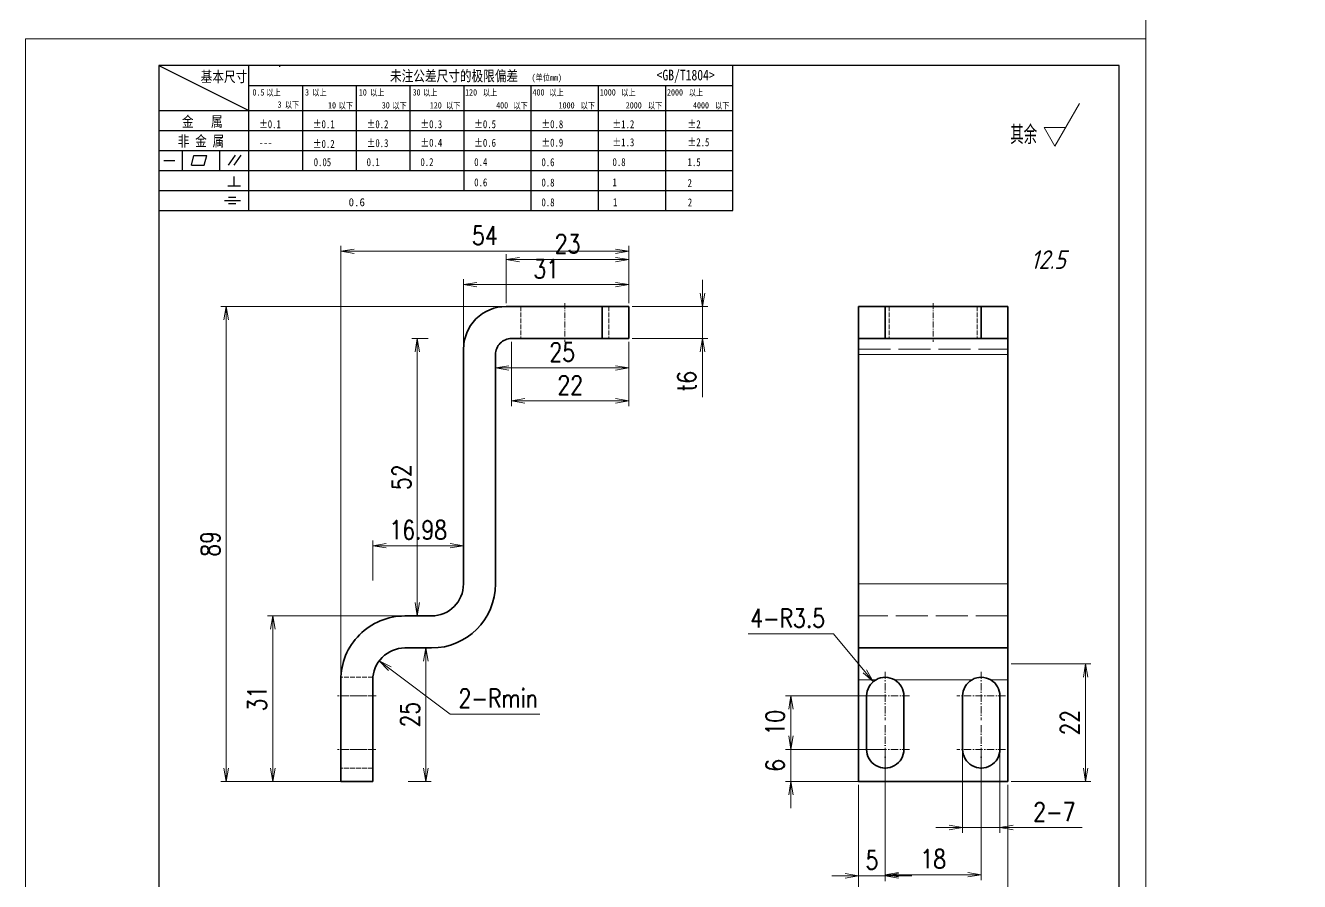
# Model space of a CAD drawing. Header units: millimetres. Extents: x -50406 to 104182, y -50696 to 36260.
# Drawn here: x -50406.2 to -50167.4, y 35395.2 to 35555.6 of the extents above; entities that cross this region are included whole.
import ezdxf
from ezdxf.enums import TextEntityAlignment as Align

# ---------------------------------------------------------------- set-up
doc = ezdxf.new("R2010")
doc.units = ezdxf.units.MM
doc.header["$LTSCALE"] = 0.5
for name, pattern in [('DASHDOT', [18.5, 12, -3, 0.5, -3]), ('DASHED', [15, 12, -3]), ('DOT2', [0.125, 0, -0.125])]:
    doc.linetypes.add(name, pattern=pattern)
doc.layers.add('图\\M+19E79\\M+195B6\\M+18E9A', color=7, linetype='Continuous')
doc.layers.add('图框', color=7, linetype='Continuous', lineweight=18)
doc.layers.add('标注线', color=3, linetype='Continuous', lineweight=18)
doc.layers.add('打印', color=7, linetype='Continuous', lineweight=15, plot=False)
doc.layers.add('打印-禁用', color=7, linetype='Continuous', lineweight=15, plot=False)
doc.styles.add('DIM', font='romans.shx', dxfattribs={"width": 0.8, "bigfont": 'bigfont.shx'})
doc.styles.add('国标', font='simfang.ttf', dxfattribs={"width": 0.8})
doc.styles.add('机械长仿宋', font='gbenor.shx', dxfattribs={"height": 1, "bigfont": 'gbcbig.shx'})
doc.dimstyles.new('DEH 1-1$0', dxfattribs={"dimtxt": 3.5, "dimasz": 2.5, "dimexe": 1, "dimexo": 0.625, "dimgap": 1.2, "dimtad": 1, "dimzin": 9, "dimdsep": 46, "dimtxsty": 'DIM', "dimblk": 'OPEN', "dimcen": 0, "dimclrd": 8, "dimclre": 8, "dimclrt": 2, "dimazin": 2, "dimtfac": 0.5, "dimtmove": 0, "dimatfit": 3, "dimldrblk": 'OPEN', "dimfxl": 0, "dimtolj": 2, "dimlwd": 18, "dimlwe": 18, "dimarcsym": 0})
doc.dimstyles.new('DEH 1-1$4', dxfattribs={"dimtxt": 3.5, "dimasz": 2.5, "dimexe": 1, "dimexo": 0.625, "dimgap": 1.2, "dimtad": 1, "dimtoh": 1, "dimdsep": 46, "dimtxsty": 'DIM', "dimblk": 'OPEN', "dimcen": 0, "dimclrd": 8, "dimclre": 8, "dimclrt": 2, "dimazin": 2, "dimtfac": 0.5, "dimtofl": 0, "dimtmove": 0, "dimatfit": 3, "dimldrblk": 'OPEN', "dimfxl": 0, "dimtolj": 2, "dimlwd": 18, "dimlwe": 18, "dimarcsym": 0})

# ---------------------------------------------------------------- blocks, each defined once
blk = doc.blocks.new('GZDEH零件A4图框V01版')
at = {"layer": '图\\M+19E79\\M+195B6\\M+18E9A', "linetype": 'Continuous'}
for p, q in [((25, 292), (25, 13.5)), ((205, 292), (25, 292)), ((205, 13.5), (205, 292))]:
    blk.add_line(p, q, dxfattribs=at)
at = {"layer": '图\\M+19E79\\M+195B6\\M+18E9A', "color": 9}
for p, q in [((25, 292), (41.88, 283.54)), ((41.88, 264.79), (41.88, 292)), ((47.66, 291.75), (47.66, 292)), ((132.6, 264.79), (132.6, 292)), ((41.88, 288.22), (132.6, 288.22)), ((51.96, 272.29), (51.96, 288.22)), ((62.04, 272.29), (62.04, 288.22)), ((72.12, 272.29), (72.12, 288.22)), ((82.2, 268.54), (82.2, 288.22)), ((94.8, 264.79), (94.8, 288.22)), ((107.4, 264.79), (107.4, 288.22)), ((120, 264.79), (120, 288.22)), ((25, 283.54), (132.6, 283.54)), ((25, 279.79), (132.6, 279.79)), ((25, 276.04), (132.6, 276.04)), ((29.43, 272.34), (29.43, 276.04)), ((31.1, 273.3), (31.58, 275.09)), ((31.58, 275.09), (33.99, 275.09)), ((33.51, 273.3), (33.99, 275.09)), ((36.42, 272.34), (36.42, 276.04)), ((38.03, 273.3), (39.36, 275.16)), ((39.11, 273.3), (40.45, 275.16)), ((25, 272.29), (132.6, 272.29)), ((25.94, 274.19), (28, 274.19)), ((31.1, 273.3), (33.51, 273.3)), ((39.09, 269.41), (39.09, 271.18)), ((25, 268.54), (132.6, 268.54)), ((37.93, 269.41), (40.32, 269.41)), ((37.3, 266.69), (40.28, 266.69)), ((38.08, 267.29), (39.43, 267.29)), ((38.08, 266.09), (39.44, 266.09)), ((25, 264.79), (132.6, 264.79))]:
    blk.add_line(p, q, dxfattribs=at)
at = {"layer": '打印-禁用', "linetype": 'Continuous'}
for p, q in [((0, 297), (0, 0)), ((210, 297), (0, 297)), ((210, 297), (210, 0))]:
    blk.add_line(p, q, dxfattribs=at)
at = {"layer": '图\\M+19E79\\M+195B6\\M+18E9A', "color": 9, "style": '国标', "width": 0.8}
for s, height, p in [('未注公差尺寸的极限偏差', 2, (68.32, 289.02)), ('<GB/T1804>', 2, (118.29, 289.19)), ('基本尺寸', 2, (32.84, 288.88)), ('30', 1.2, (72.55, 286.35)), ('金   属', 2, (29.33, 280.48)), ('±0.1', 1.5, (43.78, 280.23)), ('±0.1', 1.5, (53.86, 280.23)), ('±0.2', 1.5, (63.94, 280.23)), ('±0.3', 1.5, (74.02, 280.23)), ('±0.5', 1.5, (84.1, 280.23)), ('±0.8', 1.5, (96.7, 280.23)), ('±1.2', 1.5, (110.02, 280.23)), ('±2', 1.5, (124.09, 280.23)), ('非 金 属', 2, (28.53, 276.82)), ('---', 1.5, (43.78, 276.81)), ('±0.2', 1.5, (53.86, 276.54)), ('±0.3', 1.5, (63.94, 276.69)), ('±0.4', 1.5, (74.02, 276.75)), ('±0.6', 1.5, (84.1, 276.75)), ('±0.9', 1.5, (96.7, 276.78)), ('±1.3', 1.5, (110.02, 276.84)), ('±2.5', 1.5, (124.09, 276.85)), ('0.1', 1.5, (63.94, 273.12)), ('0.2', 1.5, (74.02, 273.13)), ('0.4', 1.5, (84.1, 273.13)), ('0.8', 1.5, (110.02, 273.13)), ('0.6', 1.5, (96.7, 273.11)), ('1.5', 1.5, (124.09, 273.12)), ('0.6', 1.5, (84.1, 269.33)), ('0.8', 1.5, (96.7, 269.3)), ('1', 1.5, (110.02, 269.34)), ('2', 1.5, (124.09, 269.2)), ('0.8', 1.5, (96.7, 265.59)), ('1', 1.5, (110.1, 265.6)), ('2', 1.5, (124.13, 265.57))]:
    blk.add_text(s, height=height, dxfattribs=at).set_placement(p)
at = {"layer": '图\\M+19E79\\M+195B6\\M+18E9A', "color": 9, "lineweight": 15, "style": '国标', "width": 0.8}
for s, p in [('0.5', (42.54, 286.35)), ('以上', (45.15, 286.3)), ('3', (52.39, 286.35)), ('以上', (53.76, 286.3)), ('10', (62.47, 286.35)), ('以上', (64.6, 286.3)), ('以上', (74.53, 286.3)), ('120', (82.39, 286.35)), ('以上', (85.72, 286.3)), ('400', (95.03, 286.35)), ('以上', (98.19, 286.3)), ('1000', (107.63, 286.35)), ('以上', (111.67, 286.3)), ('2000', (120.23, 286.35)), ('以上', (124.31, 286.3)), ('3', (47.24, 284.06)), ('以下', (48.61, 284.01)), ('10', (56.7, 283.92)), ('以下', (58.69, 283.87)), ('30', (66.78, 283.92)), ('以下', (68.77, 283.87)), ('120', (75.77, 283.92)), ('以下', (78.85, 283.87)), ('400', (88.21, 283.92)), ('以下', (91.45, 283.87)), ('1000', (99.92, 283.92)), ('以下', (104.05, 283.87)), ('2000', (112.5, 283.92)), ('以下', (116.65, 283.87)), ('4000', (125.1, 283.92)), ('以下', (129.25, 283.87))]:
    blk.add_text(s, height=1.2, dxfattribs=at).set_placement(p)
at = {"layer": '图\\M+19E79\\M+195B6\\M+18E9A', "color": 9, "lineweight": 13, "style": '国标'}
blk.add_text('0.6', height=1.5, dxfattribs=at).set_placement((60.56, 265.61))
at = {"layer": '图\\M+19E79\\M+195B6\\M+18E9A', "color": 9, "lineweight": 15, "insert": (94.85, 290.31), "char_height": 1.2, "width": 8.7957, "attachment_point": 1, "style": '国标'}
blk.add_mtext('(单位mm)', dxfattribs=at)
at = {"layer": '图\\M+19E79\\M+195B6\\M+18E9A', "color": 9, "insert": (54.02, 273.09), "char_height": 1.5, "width": 5.1982, "attachment_point": 7, "style": '国标'}
blk.add_mtext('0.05', dxfattribs=at)
blk = doc.blocks.new('DEH A4')
at = {"layer": '图框'}
blk.add_blockref('GZDEH零件A4图框V01版', (0, 0), dxfattribs=at)
blk = doc.blocks.new('FINISHER_TR')
at = {"layer": '标注线'}
for p, q in [((0, 0), (4.62, 8)), ((-2.02, 3.5), (0, 0)), ((2.02, 3.5), (-2.02, 3.5))]:
    blk.add_line(p, q, dxfattribs=at)
at = {"layer": '标注线', "color": 2, "style": '机械长仿宋', "oblique": 15}
blk.add_attdef('0.0', text='', height=3.5, dxfattribs=at).set_placement((2.03, -24.04), align=Align.BOTTOM_RIGHT)
blk = doc.blocks.new('其余12.5')
at = {"layer": '标注线'}
blk.add_blockref('FINISHER_TR', (0, 0), dxfattribs=at).add_auto_attribs({'0.0': '12.5'})
at = {"layer": '标注线', "color": 7, "linetype": 'DOT2', "style": '机械长仿宋'}
blk.add_text('其余', height=3.5, dxfattribs=at).set_placement((-8.38, 0.4))
blk = doc.blocks.new('_Open')
at = {"color": 0, "linetype": 'ByBlock', "lineweight": -2}
for p, q in [((-1, 0.167), (0, 0)), ((-1, -0.167), (0, 0)), ((0, 0), (-1, 0))]:
    blk.add_line(p, q, dxfattribs=at)
blk = doc.blocks.new('*D21')
at = {"layer": 'Defpoints', "color": 0, "transparency": 16777216}
for p in [(-50250.05, 35413.98), (-50222.05, 35413.98), (-50222.05, 35386.33)]:
    blk.add_point(p, dxfattribs=at)
at = {"layer": '标注线', "color": 8, "lineweight": 18, "transparency": 16777216}
for p, q in [((-50250.05, 35413.35), (-50250.05, 35385.33)), ((-50222.05, 35413.35), (-50222.05, 35385.33)), ((-50247.55, 35386.33), (-50224.55, 35386.33))]:
    blk.add_line(p, q, dxfattribs=at)
at = {"layer": '标注线', "color": 8, "lineweight": 18, "transparency": 16777216, "xscale": 2.5, "yscale": 2.5, "zscale": 2.5, "rotation": 180}
blk.add_blockref('_Open', (-50250.05, 35386.33), dxfattribs=at)
at = {"layer": '标注线', "color": 8, "lineweight": 18, "transparency": 16777216, "xscale": 2.5, "yscale": 2.5, "zscale": 2.5}
blk.add_blockref('_Open', (-50222.05, 35386.33), dxfattribs=at)
at = {"layer": '标注线', "color": 2, "transparency": 16777216, "insert": (-50236.05, 35389.28), "char_height": 3.5, "attachment_point": 5, "style": 'DIM'}
blk.add_mtext('\\A2;28', dxfattribs=at)
blk = doc.blocks.new('*D22')
at = {"layer": 'Defpoints', "color": 0, "transparency": 16777216}
for p in [(-50245.05, 35419.98), (-50250.05, 35413.98), (-50250.05, 35396.28)]:
    blk.add_point(p, dxfattribs=at)
at = {"layer": '标注线', "color": 8, "lineweight": 18, "transparency": 16777216}
for p, q in [((-50245.05, 35419.35), (-50245.05, 35395.28)), ((-50250.05, 35413.35), (-50250.05, 35395.28)), ((-50252.55, 35396.28), (-50255.05, 35396.28)), ((-50245.05, 35396.28), (-50250.05, 35396.28)), ((-50242.55, 35396.28), (-50240.05, 35396.28))]:
    blk.add_line(p, q, dxfattribs=at)
at = {"layer": '标注线', "color": 8, "lineweight": 18, "transparency": 16777216, "xscale": 2.5, "yscale": 2.5, "zscale": 2.5}
blk.add_blockref('_Open', (-50250.05, 35396.28), dxfattribs=at)
at = {"layer": '标注线', "color": 8, "lineweight": 18, "transparency": 16777216, "xscale": 2.5, "yscale": 2.5, "zscale": 2.5, "rotation": 180}
blk.add_blockref('_Open', (-50245.05, 35396.28), dxfattribs=at)
at = {"layer": '标注线', "color": 2, "transparency": 16777216, "insert": (-50247.55, 35399.23), "char_height": 3.5, "attachment_point": 5, "style": 'DIM'}
blk.add_mtext('\\A2;5', dxfattribs=at)
blk = doc.blocks.new('*D23')
at = {"layer": 'Defpoints', "color": 0, "transparency": 16777216}
for p in [(-50245.05, 35419.98), (-50227.05, 35419.98), (-50227.05, 35396.49)]:
    blk.add_point(p, dxfattribs=at)
at = {"layer": '标注线', "color": 8, "lineweight": 18, "transparency": 16777216}
for p, q in [((-50245.05, 35419.35), (-50245.05, 35395.49)), ((-50227.05, 35419.35), (-50227.05, 35395.49)), ((-50242.55, 35396.49), (-50229.55, 35396.49))]:
    blk.add_line(p, q, dxfattribs=at)
at = {"layer": '标注线', "color": 8, "lineweight": 18, "transparency": 16777216, "xscale": 2.5, "yscale": 2.5, "zscale": 2.5, "rotation": 180}
blk.add_blockref('_Open', (-50245.05, 35396.49), dxfattribs=at)
at = {"layer": '标注线', "color": 8, "lineweight": 18, "transparency": 16777216, "xscale": 2.5, "yscale": 2.5, "zscale": 2.5}
blk.add_blockref('_Open', (-50227.05, 35396.49), dxfattribs=at)
at = {"layer": '标注线', "color": 2, "transparency": 16777216, "insert": (-50236.05, 35399.44), "char_height": 3.5, "attachment_point": 5, "style": 'DIM'}
blk.add_mtext('\\A2;18', dxfattribs=at)
blk = doc.blocks.new('*D24')
at = {"layer": 'Defpoints', "color": 0, "transparency": 16777216}
for p in [(-50262.73, 35419.98), (-50245.05, 35419.98), (-50232.75, 35413.98)]:
    blk.add_point(p, dxfattribs=at)
at = {"layer": '标注线', "color": 8, "lineweight": 18, "transparency": 16777216}
for p, q in [((-50262.73, 35422.48), (-50262.73, 35424.98)), ((-50245.68, 35419.98), (-50263.73, 35419.98)), ((-50262.73, 35413.98), (-50262.73, 35419.98)), ((-50233.38, 35413.98), (-50263.73, 35413.98)), ((-50262.73, 35411.48), (-50262.73, 35408.98))]:
    blk.add_line(p, q, dxfattribs=at)
at = {"layer": '标注线', "color": 8, "lineweight": 18, "transparency": 16777216, "xscale": 2.5, "yscale": 2.5, "zscale": 2.5}
for p, rotation in [((-50262.73, 35419.98), 270), ((-50262.73, 35413.98), 90)]:
    blk.add_blockref('_Open', p, dxfattribs=dict(at, rotation=rotation))
at = {"layer": '标注线', "color": 2, "transparency": 16777216, "insert": (-50265.68, 35416.98), "char_height": 3.5, "attachment_point": 5, "rotation": 90, "style": 'DIM'}
blk.add_mtext('\\A2;6', dxfattribs=at)
blk = doc.blocks.new('*D25')
at = {"layer": 'Defpoints', "color": 0, "transparency": 16777216}
for p in [(-50262.73, 35429.98), (-50245.05, 35429.98), (-50245.05, 35419.98)]:
    blk.add_point(p, dxfattribs=at)
at = {"layer": '标注线', "color": 8, "lineweight": 18, "transparency": 16777216}
for p, q in [((-50245.68, 35429.98), (-50263.73, 35429.98)), ((-50262.73, 35422.48), (-50262.73, 35427.48)), ((-50245.68, 35419.98), (-50263.73, 35419.98))]:
    blk.add_line(p, q, dxfattribs=at)
at = {"layer": '标注线', "color": 8, "lineweight": 18, "transparency": 16777216, "xscale": 2.5, "yscale": 2.5, "zscale": 2.5}
for p, rotation in [((-50262.73, 35429.98), 90), ((-50262.73, 35419.98), 270)]:
    blk.add_blockref('_Open', p, dxfattribs=dict(at, rotation=rotation))
at = {"layer": '标注线', "color": 2, "transparency": 16777216, "insert": (-50265.68, 35424.98), "char_height": 3.5, "attachment_point": 5, "rotation": 90, "style": 'DIM'}
blk.add_mtext('\\A2;10', dxfattribs=at)
blk = doc.blocks.new('*D26')
at = {"layer": 'Defpoints', "color": 0, "transparency": 16777216}
for p in [(-50230.55, 35422.94), (-50223.55, 35422.94), (-50223.55, 35405.33)]:
    blk.add_point(p, dxfattribs=at)
at = {"layer": '标注线', "color": 8, "lineweight": 18, "transparency": 16777216}
for p, q in [((-50230.55, 35422.32), (-50230.55, 35404.33)), ((-50223.55, 35422.32), (-50223.55, 35404.33)), ((-50233.05, 35405.33), (-50235.55, 35405.33)), ((-50230.55, 35405.33), (-50223.55, 35405.33)), ((-50221.05, 35405.33), (-50208.15, 35405.33))]:
    blk.add_line(p, q, dxfattribs=at)
at = {"layer": '标注线', "color": 8, "lineweight": 18, "transparency": 16777216, "xscale": 2.5, "yscale": 2.5, "zscale": 2.5}
blk.add_blockref('_Open', (-50230.55, 35405.33), dxfattribs=at)
at = {"layer": '标注线', "color": 8, "lineweight": 18, "transparency": 16777216, "xscale": 2.5, "yscale": 2.5, "zscale": 2.5, "rotation": 180}
blk.add_blockref('_Open', (-50223.55, 35405.33), dxfattribs=at)
at = {"layer": '标注线', "color": 2, "transparency": 16777216, "insert": (-50213.35, 35408.28), "char_height": 3.5, "attachment_point": 5, "style": 'DIM'}
blk.add_mtext('\\A2;{\\Fromans,bigfont|c134;2-}7', dxfattribs=at)
blk = doc.blocks.new('*D27')
at = {"layer": 'Defpoints', "color": 0, "transparency": 16777216}
for p in [(-50247.29, 35432.67), (-50245.05, 35429.98)]:
    blk.add_point(p, dxfattribs=at)
at = {"layer": '标注线', "color": 8, "lineweight": 18, "transparency": 16777216}
for p, q in [((-50270.75, 35441.61), (-50254.75, 35441.61)), ((-50254.75, 35441.61), (-50248.89, 35434.59))]:
    blk.add_line(p, q, dxfattribs=at)
at = {"layer": '标注线', "color": 8, "lineweight": 18, "transparency": 16777216, "xscale": 2.5, "yscale": 2.5, "zscale": 2.5, "rotation": 309.7980273521635}
blk.add_blockref('_Open', (-50247.29, 35432.67), dxfattribs=at)
at = {"layer": '标注线', "color": 2, "transparency": 16777216, "insert": (-50263.35, 35444.56), "char_height": 3.5, "attachment_point": 5, "style": 'DIM'}
blk.add_mtext('\\A2;{\\Fromans,bigfont|c134;4-}R3.5', dxfattribs=at)
blk = doc.blocks.new('*D28')
at = {"layer": 'Defpoints', "color": 0, "transparency": 16777216}
for p in [(-50368.58, 35502.98), (-50309.84, 35502.98), (-50344.09, 35413.98)]:
    blk.add_point(p, dxfattribs=at)
at = {"layer": '标注线', "color": 8, "lineweight": 18, "transparency": 16777216}
for p, q in [((-50310.46, 35502.98), (-50369.58, 35502.98)), ((-50368.58, 35416.48), (-50368.58, 35500.48)), ((-50344.72, 35413.98), (-50369.58, 35413.98))]:
    blk.add_line(p, q, dxfattribs=at)
at = {"layer": '标注线', "color": 8, "lineweight": 18, "transparency": 16777216, "xscale": 2.5, "yscale": 2.5, "zscale": 2.5}
for p, rotation in [((-50368.58, 35502.98), 90), ((-50368.58, 35413.98), 270)]:
    blk.add_blockref('_Open', p, dxfattribs=dict(at, rotation=rotation))
at = {"layer": '标注线', "color": 2, "transparency": 16777216, "insert": (-50371.53, 35458.48), "char_height": 3.5, "attachment_point": 5, "rotation": 90, "style": 'DIM'}
blk.add_mtext('\\A2;89', dxfattribs=at)
blk = doc.blocks.new('*D29')
at = {"layer": 'Defpoints', "color": 0, "transparency": 16777216}
for p in [(-50332.59, 35444.98), (-50359.83, 35413.98), (-50344.09, 35413.98)]:
    blk.add_point(p, dxfattribs=at)
at = {"layer": '标注线', "color": 8, "lineweight": 18, "transparency": 16777216}
for p, q in [((-50333.22, 35444.98), (-50360.83, 35444.98)), ((-50359.83, 35442.48), (-50359.83, 35416.48)), ((-50344.72, 35413.98), (-50360.83, 35413.98))]:
    blk.add_line(p, q, dxfattribs=at)
at = {"layer": '标注线', "color": 8, "lineweight": 18, "transparency": 16777216, "xscale": 2.5, "yscale": 2.5, "zscale": 2.5}
for p, rotation in [((-50359.83, 35444.98), 90), ((-50359.83, 35413.98), 270)]:
    blk.add_blockref('_Open', p, dxfattribs=dict(at, rotation=rotation))
at = {"layer": '标注线', "color": 2, "transparency": 16777216, "insert": (-50362.78, 35429.48), "char_height": 3.5, "attachment_point": 5, "rotation": 90, "style": 'DIM'}
blk.add_mtext('\\A2;31', dxfattribs=at)
blk = doc.blocks.new('*D30')
at = {"layer": 'Defpoints', "color": 0, "transparency": 16777216}
for p in [(-50293.09, 35513.33), (-50293.09, 35502.98), (-50347.09, 35423.48)]:
    blk.add_point(p, dxfattribs=at)
at = {"layer": '标注线', "color": 8, "lineweight": 18, "transparency": 16777216}
for p, q in [((-50347.09, 35424.1), (-50347.09, 35514.33)), ((-50293.09, 35503.6), (-50293.09, 35514.33)), ((-50344.59, 35513.33), (-50295.59, 35513.33))]:
    blk.add_line(p, q, dxfattribs=at)
at = {"layer": '标注线', "color": 8, "lineweight": 18, "transparency": 16777216, "xscale": 2.5, "yscale": 2.5, "zscale": 2.5, "rotation": 180}
blk.add_blockref('_Open', (-50347.09, 35513.33), dxfattribs=at)
at = {"layer": '标注线', "color": 8, "lineweight": 18, "transparency": 16777216, "xscale": 2.5, "yscale": 2.5, "zscale": 2.5}
blk.add_blockref('_Open', (-50293.09, 35513.33), dxfattribs=at)
at = {"layer": '标注线', "color": 2, "transparency": 16777216, "insert": (-50320.09, 35516.28), "char_height": 3.5, "attachment_point": 5, "style": 'DIM'}
blk.add_mtext('\\A2;54', dxfattribs=at)
blk = doc.blocks.new('*D31')
at = {"layer": 'Defpoints', "color": 0, "transparency": 16777216}
for p in [(-50293.09, 35507.07), (-50293.09, 35502.98), (-50324.09, 35482.84)]:
    blk.add_point(p, dxfattribs=at)
at = {"layer": '标注线', "color": 8, "lineweight": 18, "transparency": 16777216}
for p, q in [((-50324.09, 35483.47), (-50324.09, 35508.07)), ((-50321.59, 35507.07), (-50295.59, 35507.07)), ((-50293.09, 35503.6), (-50293.09, 35508.07))]:
    blk.add_line(p, q, dxfattribs=at)
at = {"layer": '标注线', "color": 8, "lineweight": 18, "transparency": 16777216, "xscale": 2.5, "yscale": 2.5, "zscale": 2.5, "rotation": 180}
blk.add_blockref('_Open', (-50324.09, 35507.07), dxfattribs=at)
at = {"layer": '标注线', "color": 8, "lineweight": 18, "transparency": 16777216, "xscale": 2.5, "yscale": 2.5, "zscale": 2.5}
blk.add_blockref('_Open', (-50293.09, 35507.07), dxfattribs=at)
at = {"layer": '标注线', "color": 2, "transparency": 16777216, "insert": (-50308.59, 35510.02), "char_height": 3.5, "attachment_point": 5, "style": 'DIM'}
blk.add_mtext('\\A2;31', dxfattribs=at)
blk = doc.blocks.new('*D32')
at = {"layer": 'Defpoints', "color": 0, "transparency": 16777216}
for p in [(-50293.09, 35502.98), (-50293.09, 35496.98), (-50279.29, 35496.98)]:
    blk.add_point(p, dxfattribs=at)
at = {"layer": '标注线', "color": 8, "lineweight": 18, "transparency": 16777216}
for p, q in [((-50279.29, 35505.48), (-50279.29, 35507.98)), ((-50292.47, 35502.98), (-50278.29, 35502.98)), ((-50279.29, 35502.98), (-50279.29, 35496.98)), ((-50292.47, 35496.98), (-50278.29, 35496.98)), ((-50279.29, 35494.48), (-50279.29, 35485.98))]:
    blk.add_line(p, q, dxfattribs=at)
at = {"layer": '标注线', "color": 8, "lineweight": 18, "transparency": 16777216, "xscale": 2.5, "yscale": 2.5, "zscale": 2.5}
for p, rotation in [((-50279.29, 35502.98), 270), ((-50279.29, 35496.98), 90)]:
    blk.add_blockref('_Open', p, dxfattribs=dict(at, rotation=rotation))
at = {"layer": '标注线', "color": 2, "transparency": 16777216, "insert": (-50282.24, 35488.98), "char_height": 3.5, "attachment_point": 5, "rotation": 90, "style": 'DIM'}
blk.add_mtext('\\A2;{\\Fromans,bigfont|c134;t}6', dxfattribs=at)
blk = doc.blocks.new('*D33')
at = {"layer": 'Defpoints', "color": 0, "transparency": 16777216}
for p in [(-50339.89, 35436.58), (-50335.09, 35432.98)]:
    blk.add_point(p, dxfattribs=at)
at = {"layer": '标注线', "color": 8, "lineweight": 18, "transparency": 16777216}
for p, q in [((-50326.6, 35426.6), (-50337.89, 35435.08)), ((-50309.8, 35426.6), (-50326.6, 35426.6))]:
    blk.add_line(p, q, dxfattribs=at)
at = {"layer": '标注线', "color": 8, "lineweight": 18, "transparency": 16777216, "xscale": 2.5, "yscale": 2.5, "zscale": 2.5, "rotation": 143.095164532135}
blk.add_blockref('_Open', (-50339.89, 35436.58), dxfattribs=at)
at = {"layer": '标注线', "color": 2, "transparency": 16777216, "insert": (-50317.6, 35429.55), "char_height": 3.5, "attachment_point": 5, "style": 'DIM'}
blk.add_mtext('\\A2;{\\Fromans,bigfont|c134;2-Rmin}', dxfattribs=at)
blk = doc.blocks.new('GZDEH零件A3图框V01版')
at = {"layer": '打印-禁用', "linetype": 'Continuous'}
blk.add_line((2857.49, -1549.46), (2857.49, -1846.46), dxfattribs=at)
blk = doc.blocks.new('DEH A3')
at = {"layer": '图框'}
blk.add_blockref('GZDEH零件A3图框V01版', (-2857.49, 1846.46), dxfattribs=at)
blk = doc.blocks.new('*D55')
at = {"layer": 'Defpoints', "color": 0, "transparency": 16777216}
for p in [(-50318.09, 35493.98), (-50293.09, 35493.98), (-50293.09, 35491.46)]:
    blk.add_point(p, dxfattribs=at)
at = {"layer": '标注线', "color": 8, "lineweight": 18, "transparency": 16777216}
for p, q in [((-50318.09, 35493.35), (-50318.09, 35490.46)), ((-50293.09, 35493.35), (-50293.09, 35490.46)), ((-50315.59, 35491.46), (-50295.59, 35491.46))]:
    blk.add_line(p, q, dxfattribs=at)
at = {"layer": '标注线', "color": 8, "lineweight": 18, "transparency": 16777216, "xscale": 2.5, "yscale": 2.5, "zscale": 2.5, "rotation": 180}
blk.add_blockref('_Open', (-50318.09, 35491.46), dxfattribs=at)
at = {"layer": '标注线', "color": 8, "lineweight": 18, "transparency": 16777216, "xscale": 2.5, "yscale": 2.5, "zscale": 2.5}
blk.add_blockref('_Open', (-50293.09, 35491.46), dxfattribs=at)
at = {"layer": '标注线', "color": 2, "transparency": 16777216, "insert": (-50305.59, 35494.41), "char_height": 3.5, "attachment_point": 5, "style": 'DIM'}
blk.add_mtext('\\A2;25', dxfattribs=at)
blk = doc.blocks.new('*D56')
at = {"layer": 'Defpoints', "color": 0, "transparency": 16777216}
for p in [(-50332.76, 35496.98), (-50330.09, 35496.98), (-50330.09, 35444.98)]:
    blk.add_point(p, dxfattribs=at)
at = {"layer": '标注线', "color": 8, "lineweight": 18, "transparency": 16777216}
for p, q in [((-50330.72, 35496.98), (-50333.76, 35496.98)), ((-50332.76, 35447.48), (-50332.76, 35494.48)), ((-50330.72, 35444.98), (-50333.76, 35444.98))]:
    blk.add_line(p, q, dxfattribs=at)
at = {"layer": '标注线', "color": 8, "lineweight": 18, "transparency": 16777216, "xscale": 2.5, "yscale": 2.5, "zscale": 2.5}
for p, rotation in [((-50332.76, 35496.98), 90), ((-50332.76, 35444.98), 270)]:
    blk.add_blockref('_Open', p, dxfattribs=dict(at, rotation=rotation))
at = {"layer": '标注线', "color": 2, "transparency": 16777216, "insert": (-50335.71, 35470.98), "char_height": 3.5, "attachment_point": 5, "rotation": 90, "style": 'DIM'}
blk.add_mtext('\\A2;52', dxfattribs=at)
blk = doc.blocks.new('*D57')
at = {"layer": 'Defpoints', "color": 0, "transparency": 16777216}
for p in [(-50341.07, 35458.14), (-50341.07, 35450.98), (-50324.09, 35450.98)]:
    blk.add_point(p, dxfattribs=at)
at = {"layer": '标注线', "color": 8, "lineweight": 18, "transparency": 16777216}
for p, q in [((-50341.07, 35451.6), (-50341.07, 35459.14)), ((-50324.09, 35451.6), (-50324.09, 35459.14)), ((-50326.59, 35458.14), (-50338.57, 35458.14))]:
    blk.add_line(p, q, dxfattribs=at)
at = {"layer": '标注线', "color": 8, "lineweight": 18, "transparency": 16777216, "xscale": 2.5, "yscale": 2.5, "zscale": 2.5, "rotation": 180}
blk.add_blockref('_Open', (-50341.07, 35458.14), dxfattribs=at)
at = {"layer": '标注线', "color": 8, "lineweight": 18, "transparency": 16777216, "xscale": 2.5, "yscale": 2.5, "zscale": 2.5}
blk.add_blockref('_Open', (-50324.09, 35458.14), dxfattribs=at)
at = {"layer": '标注线', "color": 2, "transparency": 16777216, "insert": (-50332.58, 35461.09), "char_height": 3.5, "attachment_point": 5, "style": 'DIM'}
blk.add_mtext('\\A2;16.98', dxfattribs=at)
blk = doc.blocks.new('*D58')
at = {"layer": 'Defpoints', "color": 0, "transparency": 16777216}
for p in [(-50335.09, 35438.98), (-50335.09, 35413.98), (-50331.16, 35413.98)]:
    blk.add_point(p, dxfattribs=at)
at = {"layer": '标注线', "color": 8, "lineweight": 18, "transparency": 16777216}
for p, q in [((-50334.47, 35438.98), (-50330.16, 35438.98)), ((-50331.16, 35436.48), (-50331.16, 35416.48)), ((-50334.47, 35413.98), (-50330.16, 35413.98))]:
    blk.add_line(p, q, dxfattribs=at)
at = {"layer": '标注线', "color": 8, "lineweight": 18, "transparency": 16777216, "xscale": 2.5, "yscale": 2.5, "zscale": 2.5}
for p, rotation in [((-50331.16, 35438.98), 90), ((-50331.16, 35413.98), 270)]:
    blk.add_blockref('_Open', p, dxfattribs=dict(at, rotation=rotation))
at = {"layer": '标注线', "color": 2, "transparency": 16777216, "insert": (-50334.11, 35426.48), "char_height": 3.5, "attachment_point": 5, "rotation": 90, "style": 'DIM'}
blk.add_mtext('\\A2;25', dxfattribs=at)
blk = doc.blocks.new('*D59')
at = {"layer": 'Defpoints', "color": 0, "transparency": 16777216}
for p in [(-50315.09, 35496.98), (-50293.09, 35496.98), (-50293.09, 35485.29)]:
    blk.add_point(p, dxfattribs=at)
at = {"layer": '标注线', "color": 8, "lineweight": 18, "transparency": 16777216}
for p, q in [((-50315.09, 35496.35), (-50315.09, 35484.29)), ((-50293.09, 35496.35), (-50293.09, 35484.29)), ((-50312.59, 35485.29), (-50295.59, 35485.29))]:
    blk.add_line(p, q, dxfattribs=at)
at = {"layer": '标注线', "color": 8, "lineweight": 18, "transparency": 16777216, "xscale": 2.5, "yscale": 2.5, "zscale": 2.5, "rotation": 180}
blk.add_blockref('_Open', (-50315.09, 35485.29), dxfattribs=at)
at = {"layer": '标注线', "color": 8, "lineweight": 18, "transparency": 16777216, "xscale": 2.5, "yscale": 2.5, "zscale": 2.5}
blk.add_blockref('_Open', (-50293.09, 35485.29), dxfattribs=at)
at = {"layer": '标注线', "color": 2, "transparency": 16777216, "insert": (-50304.09, 35488.24), "char_height": 3.5, "attachment_point": 5, "style": 'DIM'}
blk.add_mtext('\\A2;22', dxfattribs=at)
blk = doc.blocks.new('*D60')
at = {"layer": 'Defpoints', "color": 0, "transparency": 16777216}
for p in [(-50222.05, 35435.98), (-50222.05, 35413.98), (-50207.5, 35413.98)]:
    blk.add_point(p, dxfattribs=at)
at = {"layer": '标注线', "color": 8, "lineweight": 18, "transparency": 16777216}
for p, q in [((-50221.43, 35435.98), (-50206.5, 35435.98)), ((-50207.5, 35433.48), (-50207.5, 35416.48)), ((-50221.43, 35413.98), (-50206.5, 35413.98))]:
    blk.add_line(p, q, dxfattribs=at)
at = {"layer": '标注线', "color": 8, "lineweight": 18, "transparency": 16777216, "xscale": 2.5, "yscale": 2.5, "zscale": 2.5}
for p, rotation in [((-50207.5, 35435.98), 90), ((-50207.5, 35413.98), 270)]:
    blk.add_blockref('_Open', p, dxfattribs=dict(at, rotation=rotation))
at = {"layer": '标注线', "color": 2, "transparency": 16777216, "insert": (-50210.45, 35424.98), "char_height": 3.5, "attachment_point": 5, "rotation": 90, "style": 'DIM'}
blk.add_mtext('\\A2;22', dxfattribs=at)
blk = doc.blocks.new('*D62')
at = {"layer": 'Defpoints', "color": 0, "transparency": 16777216}
for p in [(-50293.09, 35511.76), (-50316.09, 35502.98), (-50293.09, 35502.98)]:
    blk.add_point(p, dxfattribs=at)
at = {"layer": '标注线', "color": 8, "lineweight": 18, "transparency": 16777216}
for p, q in [((-50316.09, 35503.6), (-50316.09, 35512.76)), ((-50313.59, 35511.76), (-50295.59, 35511.76)), ((-50293.09, 35503.6), (-50293.09, 35512.76))]:
    blk.add_line(p, q, dxfattribs=at)
at = {"layer": '标注线', "color": 8, "lineweight": 18, "transparency": 16777216, "xscale": 2.5, "yscale": 2.5, "zscale": 2.5, "rotation": 180}
blk.add_blockref('_Open', (-50316.09, 35511.76), dxfattribs=at)
at = {"layer": '标注线', "color": 8, "lineweight": 18, "transparency": 16777216, "xscale": 2.5, "yscale": 2.5, "zscale": 2.5}
blk.add_blockref('_Open', (-50293.09, 35511.76), dxfattribs=at)
at = {"layer": '标注线', "color": 2, "transparency": 16777216, "insert": (-50304.59, 35514.71), "char_height": 3.5, "attachment_point": 5, "style": 'DIM'}
blk.add_mtext('\\A2;23', dxfattribs=at)

msp = doc.modelspace()

# ---------------------------------------------------------------- linework, layer by layer
at = {"color": 7, "lineweight": 35, "ltscale": 0.45}
for p, q in [((-50316.095, 35502.978), (-50298.095, 35502.978)), ((-50245.054, 35502.978), (-50227.054, 35502.978)), ((-50245.054, 35496.978), (-50227.054, 35496.978))]:
    msp.add_line(p, q, dxfattribs=at)
at = {"color": 1, "linetype": 'DASHED', "lineweight": 13, "ltscale": 0.15}
for p, q in [((-50313.345, 35502.978), (-50313.345, 35496.978)), ((-50298.095, 35502.978), (-50298.095, 35496.978)), ((-50296.845, 35502.978), (-50296.845, 35496.978)), ((-50244.304, 35502.978), (-50244.304, 35496.978)), ((-50227.804, 35502.978), (-50227.804, 35496.978)), ((-50341.095, 35429.978), (-50347.095, 35429.978)), ((-50341.095, 35429.978), (-50347.095, 35429.978)), ((-50341.095, 35429.978), (-50347.095, 35429.978)), ((-50341.095, 35429.978), (-50347.095, 35429.978)), ((-50341.095, 35419.978), (-50347.095, 35419.978)), ((-50341.095, 35419.978), (-50347.095, 35419.978)), ((-50341.095, 35419.978), (-50347.095, 35419.978)), ((-50341.095, 35419.978), (-50347.095, 35419.978)), ((-50341.095, 35416.478), (-50347.095, 35416.478)), ((-50341.095, 35416.478), (-50347.095, 35416.478))]:
    msp.add_line(p, q, dxfattribs=at)
at = {"color": 2, "linetype": 'DASHDOT', "lineweight": 13, "ltscale": 0.180016}
for p, q in [((-50305.095, 35503.578), (-50305.095, 35496.377)), ((-50236.054, 35503.578), (-50236.054, 35496.377))]:
    msp.add_line(p, q, dxfattribs=at)
at = {"color": 7, "lineweight": 35, "ltscale": 0.125}
for p, q in [((-50293.095, 35502.978), (-50298.095, 35502.978)), ((-50245.054, 35502.978), (-50250.054, 35502.978)), ((-50227.054, 35502.978), (-50222.054, 35502.978)), ((-50293.095, 35496.978), (-50298.095, 35496.978)), ((-50245.054, 35496.978), (-50250.054, 35496.978)), ((-50222.054, 35496.978), (-50227.054, 35496.978)), ((-50330.095, 35444.978), (-50335.095, 35444.978)), ((-50335.095, 35438.978), (-50330.095, 35438.978))]:
    msp.add_line(p, q, dxfattribs=at)
at = {"color": 7, "lineweight": 35, "ltscale": 0.15}
for p, q in [((-50298.095, 35496.978), (-50298.095, 35502.978)), ((-50293.095, 35496.978), (-50293.095, 35502.978)), ((-50250.054, 35496.978), (-50250.054, 35502.978)), ((-50245.054, 35496.978), (-50245.054, 35502.978)), ((-50227.054, 35502.978), (-50227.054, 35496.978)), ((-50222.054, 35502.978), (-50222.054, 35496.978)), ((-50341.095, 35413.978), (-50347.095, 35413.978))]:
    msp.add_line(p, q, dxfattribs=at)
at = {"color": 7, "lineweight": 35, "ltscale": 0.425}
msp.add_line((-50298.095, 35496.978), (-50315.095, 35496.978), dxfattribs=at)
at = {"color": 7, "lineweight": 35, "ltscale": 0.075}
for p, q in [((-50250.054, 35493.978), (-50250.054, 35496.978)), ((-50222.054, 35496.978), (-50222.054, 35493.978))]:
    msp.add_line(p, q, dxfattribs=at)
at = {"color": 7, "lineweight": 35}
for p, q in [((-50324.095, 35450.978), (-50324.095, 35494.978)), ((-50318.095, 35493.978), (-50318.095, 35450.978)), ((-50250.054, 35493.978), (-50250.054, 35450.978)), ((-50222.054, 35450.978), (-50222.054, 35493.978)), ((-50222.054, 35438.978), (-50250.054, 35438.978)), ((-50250.054, 35413.978), (-50222.054, 35413.978))]:
    msp.add_line(p, q, dxfattribs=at)
at = {"color": 1, "linetype": 'DASHED', "lineweight": 13}
for p, q in [((-50250.054, 35494.978), (-50222.054, 35494.978)), ((-50222.054, 35450.978), (-50250.054, 35450.978)), ((-50222.054, 35444.978), (-50250.054, 35444.978))]:
    msp.add_line(p, q, dxfattribs=at)
at = {"color": 7, "lineweight": 13}
for p, q in [((-50250.054, 35493.978), (-50222.054, 35493.978)), ((-50222.054, 35450.978), (-50250.054, 35450.978))]:
    msp.add_line(p, q, dxfattribs=at)
at = {"color": 7, "lineweight": 35, "ltscale": 0.3}
for p, q in [((-50250.054, 35438.978), (-50250.054, 35450.978)), ((-50222.054, 35450.978), (-50222.054, 35438.978))]:
    msp.add_line(p, q, dxfattribs=at)
at = {"color": 7, "lineweight": 35, "ltscale": 0.150001}
for p, q in [((-50250.054, 35432.978), (-50250.054, 35438.978)), ((-50222.054, 35438.978), (-50222.054, 35432.978))]:
    msp.add_line(p, q, dxfattribs=at)
at = {"color": 7, "lineweight": 35, "ltscale": 0.475}
for p, q in [((-50347.095, 35432.978), (-50347.095, 35413.978)), ((-50341.095, 35432.978), (-50341.095, 35413.978)), ((-50250.054, 35432.978), (-50250.054, 35413.978)), ((-50222.054, 35432.978), (-50222.054, 35413.978))]:
    msp.add_line(p, q, dxfattribs=at)
at = {"color": 1, "linetype": 'DASHED', "lineweight": 13, "ltscale": 0.150262}
msp.add_line((-50341.074, 35433.478), (-50347.084, 35433.478), dxfattribs=at)
msp.add_line((-50341.074, 35433.478), (-50347.084, 35433.478), dxfattribs=at)
at = {"color": 1, "linetype": 'DASHED', "lineweight": 13, "ltscale": 0.079932}
for p, q in [((-50246.857, 35432.978), (-50250.054, 35432.978)), ((-50222.054, 35432.978), (-50225.252, 35432.978))]:
    msp.add_line(p, q, dxfattribs=at)
at = {"color": 7, "lineweight": 13, "ltscale": 0.079932}
for p, q in [((-50250.054, 35432.978), (-50246.857, 35432.978)), ((-50225.252, 35432.978), (-50222.054, 35432.978))]:
    msp.add_line(p, q, dxfattribs=at)
at = {"color": 2, "linetype": 'DASHDOT', "lineweight": 13, "ltscale": 0.2275}
for p, q in [((-50245.054, 35434.528), (-50245.054, 35425.428)), ((-50227.054, 35434.528), (-50227.054, 35425.428)), ((-50245.054, 35424.528), (-50245.054, 35415.428)), ((-50227.054, 35424.528), (-50227.054, 35415.428))]:
    msp.add_line(p, q, dxfattribs=at)
at = {"color": 1, "linetype": 'DASHED', "lineweight": 13, "ltscale": 0.359863}
msp.add_line((-50228.857, 35432.978), (-50243.252, 35432.978), dxfattribs=at)
at = {"color": 7, "lineweight": 13, "ltscale": 0.359863}
msp.add_line((-50243.252, 35432.978), (-50228.857, 35432.978), dxfattribs=at)
at = {"color": 2, "linetype": 'DASHDOT', "lineweight": 13, "ltscale": 0.18064}
msp.add_line((-50340.472, 35429.978), (-50347.697, 35429.978), dxfattribs=at)
at = {"color": 2, "linetype": 'DASHDOT', "lineweight": 13, "ltscale": 0.227502}
for p, q in [((-50240.504, 35429.978), (-50249.604, 35429.978)), ((-50222.504, 35429.978), (-50231.604, 35429.978)), ((-50240.504, 35419.978), (-50249.604, 35419.978)), ((-50222.504, 35419.978), (-50231.604, 35419.978))]:
    msp.add_line(p, q, dxfattribs=at)
at = {"color": 7, "lineweight": 35, "ltscale": 0.25}
for p, q in [((-50248.554, 35429.978), (-50248.554, 35419.978)), ((-50241.554, 35419.978), (-50241.554, 35429.978)), ((-50230.554, 35429.978), (-50230.554, 35419.978)), ((-50223.554, 35419.978), (-50223.554, 35429.978))]:
    msp.add_line(p, q, dxfattribs=at)
at = {"color": 2, "linetype": 'DASHDOT', "lineweight": 13, "ltscale": 0.180011}
msp.add_line((-50340.495, 35419.978), (-50347.695, 35419.978), dxfattribs=at)
at = {"color": 7, "lineweight": 35}
for centre, radius, start, end in [((-50316.095, 35494.978), 8, 90, 180.00001), ((-50315.095, 35493.978), 3, 90, 180.00001), ((-50330.095, 35450.978), 12, 270, 0), ((-50330.095, 35450.978), 6, 270, 0), ((-50335.095, 35432.978), 12, 90, 180.00001), ((-50335.095, 35432.978), 6, 90, 180.00001), ((-50245.054, 35429.978), 3.5, 58.99728, 179.99999), ((-50245.054, 35429.978), 3.5, 0, 58.99728), ((-50227.054, 35429.978), 3.5, 58.99728, 179.99999), ((-50227.054, 35429.978), 3.5, 0, 58.99728), ((-50245.054, 35419.978), 3.5, 179.99999, 0), ((-50227.054, 35419.978), 3.5, 179.99999, 0)]:
    msp.add_arc(centre, radius, start, end, dxfattribs=at)
at = {"layer": '打印'}
msp.add_lwpolyline([(-50196.186, 35850.164), (-49356.186, 35850.164), (-49356.186, 35256.164), (-50196.186, 35256.164)], close=True, dxfattribs=at)

# ---------------------------------------------------------------- block references
at = {"layer": '图框', "xscale": 2, "yscale": 2, "zscale": 2}
msp.add_blockref('DEH A3', (-50196.186, 35256.164), dxfattribs=at)
at = {"layer": '图框'}
msp.add_blockref('DEH A4', (-50406.186, 35256.164), dxfattribs=at)
at = {"layer": '标注线'}
msp.add_blockref('其余12.5', (-50213.242, 35533.006), dxfattribs=at)

# ---------------------------------------------------------------- dimensions: what is measured, and where the dimension line sits
for base, p1, p2, picture, middle in [((-50293.095, 35513.335), (-50347.095, 35423.478), (-50293.095, 35502.978), '*D30', (-50320.095, 35516.285)), ((-50293.095, 35511.765), (-50316.095, 35502.978), (-50293.095, 35502.978), '*D62', (-50304.595, 35514.715)), ((-50293.095, 35507.069), (-50324.095, 35482.844), (-50293.095, 35502.978), '*D31', (-50308.595, 35510.019)), ((-50293.095, 35485.287), (-50315.095, 35496.978), (-50293.095, 35496.978), '*D59', (-50304.095, 35488.237)), ((-50293.095, 35491.463), (-50318.095, 35493.978), (-50293.095, 35493.978), '*D55', (-50305.595, 35494.413)), ((-50341.074, 35458.138), (-50324.095, 35450.978), (-50341.074, 35450.978), '*D57', (-50332.584, 35461.088)), ((-50250.054, 35396.278), (-50245.054, 35419.978), (-50250.054, 35413.978), '*D22', (-50247.554, 35399.228)), ((-50227.054, 35396.486), (-50245.054, 35419.978), (-50227.054, 35419.978), '*D23', (-50236.054, 35399.436)), ((-50222.054, 35386.329), (-50250.054, 35413.978), (-50222.054, 35413.978), '*D21', (-50236.054, 35389.279))]:
    dim = msp.add_linear_dim(base=base, p1=p1, p2=p2, dimstyle='DEH 1-1$0', dxfattribs=at)
    dim.commit()
    dim.dimension.update_dxf_attribs({"geometry": picture, "text_midpoint": middle})
dim = msp.add_linear_dim(base=(-50279.294, 35496.978), p1=(-50293.095, 35502.978), p2=(-50293.095, 35496.978), angle=90, text='{\\Fromans,bigfont|c134;t}<>', dimstyle='DEH 1-1$0', dxfattribs=at)
dim.commit()
dim.dimension.update_dxf_attribs({"geometry": '*D32', "text_midpoint": (-50282.244, 35488.978)})
for base, p1, p2, picture, middle in [((-50368.585, 35502.978), (-50344.095, 35413.978), (-50309.837, 35502.978), '*D28', (-50371.535, 35458.478)), ((-50332.758, 35496.978), (-50330.095, 35444.978), (-50330.095, 35496.978), '*D56', (-50335.708, 35470.978)), ((-50359.834, 35413.978), (-50332.595, 35444.978), (-50344.095, 35413.978), '*D29', (-50362.784, 35429.478)), ((-50331.164, 35413.978), (-50335.095, 35438.978), (-50335.095, 35413.978), '*D58', (-50334.114, 35426.478)), ((-50207.497, 35413.978), (-50222.054, 35435.978), (-50222.054, 35413.978), '*D60', (-50210.447, 35424.978)), ((-50262.733, 35429.978), (-50245.054, 35419.978), (-50245.054, 35429.978), '*D25', (-50265.683, 35424.978)), ((-50262.733, 35419.978), (-50232.753, 35413.978), (-50245.054, 35419.978), '*D24', (-50265.683, 35416.978))]:
    dim = msp.add_linear_dim(base=base, p1=p1, p2=p2, angle=90, dimstyle='DEH 1-1$0', dxfattribs=at)
    dim.commit()
    dim.dimension.update_dxf_attribs({"geometry": picture, "text_midpoint": middle})
dim = msp.add_radius_dim(center=(-50245.054, 35429.978), mpoint=(-50247.295, 35432.667), text='{\\Fromans,bigfont|c134;4-}<>', dimstyle='DEH 1-1$4', dxfattribs=at)
dim.commit()
dim.dimension.update_dxf_attribs({"geometry": '*D27', "text_midpoint": (-50263.346, 35441.611), "dimtype": 164})
dim = msp.add_radius_dim(center=(-50335.095, 35432.978), mpoint=(-50339.893, 35436.581), text='{\\Fromans,bigfont|c134;2-Rmin}', dimstyle='DEH 1-1$4', override={"dimtmove": 1}, dxfattribs=at)
dim.commit()
dim.dimension.update_dxf_attribs({"geometry": '*D33', "text_midpoint": (-50326.598, 35426.597), "dimtype": 164})
dim = msp.add_linear_dim(base=(-50223.554, 35405.33), p1=(-50230.554, 35422.943), p2=(-50223.554, 35422.943), text='{\\Fromans,bigfont|c134;2-}<>', dimstyle='DEH 1-1$0', dxfattribs=at)
dim.commit()
dim.dimension.update_dxf_attribs({"geometry": '*D26', "text_midpoint": (-50213.354, 35408.28)})

doc.saveas('drawing.dxf')
